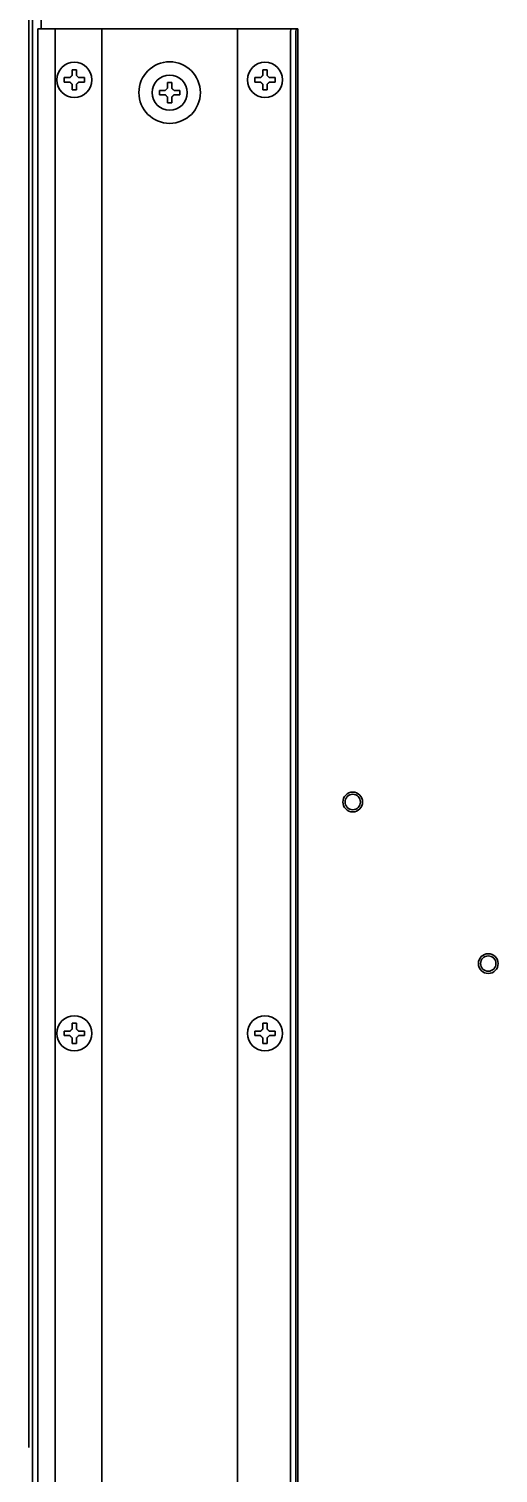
# Model space of a CAD drawing. Header units: inches. Extents: x 90 to 4161, y -506 to 3104.
# Drawn here: x 2250.1 to 2356.9, y 2512.8 to 2841.5 of the extents above; entities that cross this region are included whole.
import ezdxf

# ---------------------------------------------------------------- set-up
doc = ezdxf.new("R2010")
doc.units = ezdxf.units.IN
doc.layers.add('1', color=7, linetype='Continuous', true_color=0xffffff)

msp = doc.modelspace()

# ---------------------------------------------------------------- linework, layer by layer
at = {"layer": '1', "color": 7, "linetype": 'Continuous', "lineweight": 35}
for p, q in [((2250.09, 2932.7), (2250.09, 2518.67)), ((2250.89, 2292.9), (2250.89, 2932.75)), ((2252.89, 2929), (2252.89, 2841.49)), ((2252.12, 2841.5), (2252.33, 2841.5)), ((2252.12, 2841.5), (2252.12, 2384.3)), ((2252.33, 2841.5), (2255.87, 2841.5)), ((2255.87, 2841.5), (2256.06, 2841.5)), ((2256.06, 2841.5), (2265.69, 2841.5)), ((2256.06, 2384.3), (2256.06, 2841.5)), ((2265.69, 2841.5), (2266.69, 2841.5)), ((2266.69, 2841.5), (2268.89, 2841.5)), ((2266.69, 2841.5), (2266.69, 2384.3)), ((2268.89, 2841.5), (2295.39, 2841.5)), ((2295.39, 2841.5), (2297.59, 2841.5)), ((2297.59, 2841.5), (2298.59, 2841.5)), ((2297.59, 2841.5), (2297.59, 2384.3)), ((2298.59, 2841.5), (2309.12, 2841.5)), ((2309.12, 2841.5), (2309.8, 2841.5)), ((2309.8, 2841.5), (2311, 2841.5)), ((2311.31, 2841.5), (2311, 2841.5)), ((2311.31, 2841.5), (2311.32, 2841.5)), ((2311.32, 2384.3), (2311.32, 2841.5)), ((2309.66, 2386.3), (2309.66, 2839.5)), ((2310.86, 2386.3), (2310.86, 2839.5)), ((2258.13, 2829.9), (2258.13, 2830.4)), ((2258.13, 2829.4), (2258.13, 2829.9)), ((2262.73, 2830.4), (2262.73, 2829.9)), ((2262.73, 2829.9), (2262.73, 2829.4)), ((2301.55, 2829.9), (2301.55, 2830.4)), ((2301.55, 2829.4), (2301.55, 2829.9)), ((2306.15, 2830.4), (2306.15, 2829.9)), ((2306.15, 2829.9), (2306.15, 2829.4)), ((2279.84, 2827), (2279.84, 2827.5)), ((2279.84, 2826.5), (2279.84, 2827)), ((2284.44, 2827.5), (2284.44, 2827)), ((2284.44, 2827), (2284.44, 2826.5)), ((2258.13, 2612.9), (2258.13, 2613.4)), ((2258.13, 2612.4), (2258.13, 2612.9)), ((2262.73, 2613.4), (2262.73, 2612.9)), ((2262.73, 2612.9), (2262.73, 2612.4)), ((2301.55, 2612.9), (2301.55, 2613.4)), ((2301.55, 2612.4), (2301.55, 2612.9)), ((2306.15, 2613.4), (2306.15, 2612.9)), ((2306.15, 2612.9), (2306.15, 2612.4))]:
    msp.add_line(p, q, dxfattribs=at)
for centre, radius in [((2260.43, 2829.9), 4), ((2282.14, 2827), 7), ((2303.85, 2829.9), 4), ((2282.14, 2827), 4), ((2323.84, 2665.56), 2.25), ((2323.84, 2665.56), 1.75), ((2354.7, 2628.79), 2.25), ((2354.7, 2628.79), 1.75), ((2260.43, 2612.9), 4), ((2303.85, 2612.9), 4)]:
    msp.add_circle(centre, radius, dxfattribs=at)
for centre, major_axis, start_param, end_param in [((2309.8, 2839.5), (0, -2), 3.141593, 4.712389), ((2311, 2839.5), (0, 2), 0, 1.570796)]:
    msp.add_ellipse(centre, major_axis=major_axis, ratio=0.069756, start_param=start_param, end_param=end_param, dxfattribs=at)
for points in [[(2258.13, 2830.4), (2258.33, 2830.4), (2258.54, 2830.4), (2258.87, 2830.4), (2258.98, 2830.4), (2259.2, 2830.4), (2259.31, 2830.4), (2259.43, 2830.4)], [(2260.93, 2832.2), (2260.93, 2831.99), (2260.93, 2831.78), (2260.93, 2831.46), (2260.93, 2831.35), (2260.93, 2831.13), (2260.93, 2831.01), (2260.93, 2830.9)], [(2301.55, 2830.4), (2301.76, 2830.4), (2301.97, 2830.4), (2302.29, 2830.4), (2302.4, 2830.4), (2302.62, 2830.4), (2302.74, 2830.4), (2302.85, 2830.4)], [(2304.35, 2832.2), (2304.35, 2831.99), (2304.35, 2831.78), (2304.35, 2831.46), (2304.35, 2831.35), (2304.35, 2831.13), (2304.35, 2831.01), (2304.35, 2830.9)], [(2259.93, 2827.6), (2259.93, 2827.8), (2259.93, 2828.01), (2259.93, 2828.33), (2259.93, 2828.44), (2259.93, 2828.67), (2259.93, 2828.78), (2259.93, 2828.9)], [(2262.73, 2829.4), (2262.53, 2829.4), (2262.32, 2829.4), (2261.99, 2829.4), (2261.88, 2829.4), (2261.66, 2829.4), (2261.54, 2829.4), (2261.43, 2829.4)], [(2279.84, 2827.5), (2280.04, 2827.5), (2280.25, 2827.5), (2280.58, 2827.5), (2280.69, 2827.5), (2280.91, 2827.5), (2281.03, 2827.5), (2281.14, 2827.5)], [(2282.64, 2829.3), (2282.64, 2829.09), (2282.64, 2828.88), (2282.64, 2828.56), (2282.64, 2828.45), (2282.64, 2828.23), (2282.64, 2828.11), (2282.64, 2828)], [(2284.44, 2826.5), (2284.24, 2826.5), (2284.03, 2826.5), (2283.7, 2826.5), (2283.59, 2826.5), (2283.37, 2826.5), (2283.26, 2826.5), (2283.14, 2826.5)], [(2303.35, 2827.6), (2303.35, 2827.8), (2303.35, 2828.01), (2303.35, 2828.33), (2303.35, 2828.44), (2303.35, 2828.67), (2303.35, 2828.78), (2303.35, 2828.9)], [(2306.15, 2829.4), (2305.95, 2829.4), (2305.74, 2829.4), (2305.42, 2829.4), (2305.31, 2829.4), (2305.08, 2829.4), (2304.97, 2829.4), (2304.85, 2829.4)], [(2281.64, 2824.7), (2281.64, 2824.9), (2281.64, 2825.11), (2281.64, 2825.43), (2281.64, 2825.54), (2281.64, 2825.77), (2281.64, 2825.88), (2281.64, 2826)], [(2258.13, 2613.4), (2258.33, 2613.4), (2258.54, 2613.4), (2258.87, 2613.4), (2258.98, 2613.4), (2259.2, 2613.4), (2259.31, 2613.4), (2259.43, 2613.4)], [(2260.93, 2615.2), (2260.93, 2614.99), (2260.93, 2614.78), (2260.93, 2614.46), (2260.93, 2614.35), (2260.93, 2614.13), (2260.93, 2614.01), (2260.93, 2613.9)], [(2301.55, 2613.4), (2301.76, 2613.4), (2301.97, 2613.4), (2302.29, 2613.4), (2302.4, 2613.4), (2302.62, 2613.4), (2302.74, 2613.4), (2302.85, 2613.4)], [(2304.35, 2615.2), (2304.35, 2614.99), (2304.35, 2614.78), (2304.35, 2614.46), (2304.35, 2614.35), (2304.35, 2614.13), (2304.35, 2614.01), (2304.35, 2613.9)], [(2259.93, 2610.6), (2259.93, 2610.8), (2259.93, 2611.01), (2259.93, 2611.33), (2259.93, 2611.44), (2259.93, 2611.67), (2259.93, 2611.78), (2259.93, 2611.9)], [(2262.73, 2612.4), (2262.53, 2612.4), (2262.32, 2612.4), (2261.99, 2612.4), (2261.88, 2612.4), (2261.66, 2612.4), (2261.54, 2612.4), (2261.43, 2612.4)], [(2303.35, 2610.6), (2303.35, 2610.8), (2303.35, 2611.01), (2303.35, 2611.33), (2303.35, 2611.44), (2303.35, 2611.67), (2303.35, 2611.78), (2303.35, 2611.9)], [(2306.15, 2612.4), (2305.95, 2612.4), (2305.74, 2612.4), (2305.42, 2612.4), (2305.31, 2612.4), (2305.08, 2612.4), (2304.97, 2612.4), (2304.85, 2612.4)]]:
    msp.add_open_spline(points, degree=3, knots=[0, 0, 0, 0, 0.5, 0.5, 0.75, 0.75, 1, 1, 1, 1], dxfattribs=at)
for points in [[(2259.43, 2830.4), (2259.45, 2830.42), (2259.5, 2830.47), (2259.57, 2830.54), (2259.64, 2830.61), (2259.71, 2830.68), (2259.79, 2830.75), (2259.86, 2830.83), (2259.9, 2830.87), (2259.93, 2830.9)], [(2259.93, 2830.9), (2259.93, 2830.95), (2259.93, 2831.06), (2259.93, 2831.22), (2259.93, 2831.38), (2259.93, 2831.54), (2259.93, 2831.69), (2259.93, 2831.84), (2259.93, 2832.01), (2259.93, 2832.13), (2259.93, 2832.2)], [(2259.93, 2832.2), (2260.1, 2832.2), (2260.43, 2832.2), (2260.76, 2832.2), (2260.93, 2832.2)], [(2260.93, 2830.9), (2260.95, 2830.87), (2261.01, 2830.82), (2261.08, 2830.75), (2261.15, 2830.67), (2261.22, 2830.6), (2261.29, 2830.54), (2261.36, 2830.47), (2261.41, 2830.42), (2261.43, 2830.4)], [(2261.43, 2830.4), (2261.48, 2830.4), (2261.59, 2830.4), (2261.75, 2830.4), (2261.91, 2830.4), (2262.07, 2830.4), (2262.22, 2830.4), (2262.38, 2830.4), (2262.54, 2830.4), (2262.66, 2830.4), (2262.73, 2830.4)], [(2302.85, 2830.4), (2302.88, 2830.42), (2302.92, 2830.47), (2303, 2830.54), (2303.07, 2830.61), (2303.14, 2830.68), (2303.21, 2830.75), (2303.28, 2830.83), (2303.33, 2830.87), (2303.35, 2830.9)], [(2303.35, 2830.9), (2303.35, 2830.95), (2303.35, 2831.06), (2303.35, 2831.22), (2303.35, 2831.38), (2303.35, 2831.54), (2303.35, 2831.69), (2303.35, 2831.84), (2303.35, 2832.01), (2303.35, 2832.13), (2303.35, 2832.2)], [(2303.35, 2832.2), (2303.52, 2832.2), (2303.85, 2832.2), (2304.19, 2832.2), (2304.35, 2832.2)], [(2304.35, 2830.9), (2304.38, 2830.87), (2304.43, 2830.82), (2304.5, 2830.75), (2304.58, 2830.67), (2304.65, 2830.6), (2304.72, 2830.54), (2304.78, 2830.47), (2304.83, 2830.42), (2304.85, 2830.4)], [(2304.85, 2830.4), (2304.91, 2830.4), (2305.02, 2830.4), (2305.18, 2830.4), (2305.34, 2830.4), (2305.49, 2830.4), (2305.64, 2830.4), (2305.8, 2830.4), (2305.97, 2830.4), (2306.09, 2830.4), (2306.15, 2830.4)], [(2259.43, 2829.4), (2259.37, 2829.4), (2259.27, 2829.4), (2259.1, 2829.4), (2258.95, 2829.4), (2258.79, 2829.4), (2258.64, 2829.4), (2258.48, 2829.4), (2258.32, 2829.4), (2258.19, 2829.4), (2258.13, 2829.4)], [(2259.93, 2828.9), (2259.9, 2828.92), (2259.85, 2828.97), (2259.78, 2829.05), (2259.71, 2829.12), (2259.64, 2829.19), (2259.57, 2829.26), (2259.5, 2829.33), (2259.45, 2829.37), (2259.43, 2829.4)], [(2260.93, 2827.6), (2260.76, 2827.6), (2260.43, 2827.6), (2260.1, 2827.6), (2259.93, 2827.6)], [(2261.43, 2829.4), (2261.4, 2829.37), (2261.36, 2829.33), (2261.29, 2829.25), (2261.21, 2829.18), (2261.14, 2829.11), (2261.07, 2829.04), (2261, 2828.97), (2260.95, 2828.92), (2260.93, 2828.9)], [(2260.93, 2828.9), (2260.93, 2828.84), (2260.93, 2828.73), (2260.93, 2828.57), (2260.93, 2828.41), (2260.93, 2828.26), (2260.93, 2828.11), (2260.93, 2827.95), (2260.93, 2827.78), (2260.93, 2827.66), (2260.93, 2827.6)], [(2281.14, 2826.5), (2281.09, 2826.5), (2280.98, 2826.5), (2280.82, 2826.5), (2280.66, 2826.5), (2280.5, 2826.5), (2280.35, 2826.5), (2280.19, 2826.5), (2280.03, 2826.5), (2279.9, 2826.5), (2279.84, 2826.5)], [(2281.14, 2827.5), (2281.16, 2827.52), (2281.21, 2827.57), (2281.28, 2827.64), (2281.36, 2827.71), (2281.43, 2827.78), (2281.5, 2827.85), (2281.57, 2827.93), (2281.62, 2827.97), (2281.64, 2828)], [(2281.64, 2826), (2281.61, 2826.02), (2281.56, 2826.07), (2281.49, 2826.15), (2281.42, 2826.22), (2281.35, 2826.29), (2281.28, 2826.36), (2281.21, 2826.43), (2281.16, 2826.47), (2281.14, 2826.5)], [(2281.64, 2828), (2281.64, 2828.05), (2281.64, 2828.16), (2281.64, 2828.32), (2281.64, 2828.48), (2281.64, 2828.64), (2281.64, 2828.79), (2281.64, 2828.94), (2281.64, 2829.11), (2281.64, 2829.23), (2281.64, 2829.3)], [(2281.64, 2829.3), (2281.81, 2829.3), (2282.14, 2829.3), (2282.47, 2829.3), (2282.64, 2829.3)], [(2282.64, 2828), (2282.67, 2827.97), (2282.72, 2827.92), (2282.79, 2827.85), (2282.86, 2827.77), (2282.93, 2827.7), (2283, 2827.64), (2283.07, 2827.57), (2283.12, 2827.52), (2283.14, 2827.5)], [(2283.14, 2826.5), (2283.12, 2826.47), (2283.07, 2826.43), (2283, 2826.35), (2282.93, 2826.28), (2282.86, 2826.21), (2282.78, 2826.14), (2282.71, 2826.07), (2282.66, 2826.02), (2282.64, 2826)], [(2283.14, 2827.5), (2283.2, 2827.5), (2283.3, 2827.5), (2283.46, 2827.5), (2283.62, 2827.5), (2283.78, 2827.5), (2283.93, 2827.5), (2284.09, 2827.5), (2284.25, 2827.5), (2284.38, 2827.5), (2284.44, 2827.5)], [(2302.85, 2829.4), (2302.8, 2829.4), (2302.69, 2829.4), (2302.53, 2829.4), (2302.37, 2829.4), (2302.22, 2829.4), (2302.06, 2829.4), (2301.91, 2829.4), (2301.74, 2829.4), (2301.62, 2829.4), (2301.55, 2829.4)], [(2303.35, 2828.9), (2303.33, 2828.92), (2303.28, 2828.97), (2303.2, 2829.05), (2303.13, 2829.12), (2303.06, 2829.19), (2302.99, 2829.26), (2302.92, 2829.33), (2302.88, 2829.37), (2302.85, 2829.4)], [(2304.35, 2827.6), (2304.19, 2827.6), (2303.85, 2827.6), (2303.52, 2827.6), (2303.35, 2827.6)], [(2304.85, 2829.4), (2304.83, 2829.37), (2304.78, 2829.33), (2304.71, 2829.25), (2304.64, 2829.18), (2304.57, 2829.11), (2304.5, 2829.04), (2304.42, 2828.97), (2304.38, 2828.92), (2304.35, 2828.9)], [(2304.35, 2828.9), (2304.35, 2828.84), (2304.35, 2828.73), (2304.35, 2828.57), (2304.35, 2828.41), (2304.35, 2828.26), (2304.35, 2828.11), (2304.35, 2827.95), (2304.35, 2827.78), (2304.35, 2827.66), (2304.35, 2827.6)], [(2282.64, 2824.7), (2282.47, 2824.7), (2282.14, 2824.7), (2281.81, 2824.7), (2281.64, 2824.7)], [(2282.64, 2826), (2282.64, 2825.94), (2282.64, 2825.83), (2282.64, 2825.67), (2282.64, 2825.51), (2282.64, 2825.36), (2282.64, 2825.21), (2282.64, 2825.05), (2282.64, 2824.88), (2282.64, 2824.76), (2282.64, 2824.7)], [(2259.43, 2613.4), (2259.45, 2613.42), (2259.5, 2613.47), (2259.57, 2613.54), (2259.64, 2613.61), (2259.71, 2613.68), (2259.79, 2613.75), (2259.86, 2613.83), (2259.9, 2613.87), (2259.93, 2613.9)], [(2259.93, 2613.9), (2259.93, 2613.95), (2259.93, 2614.06), (2259.93, 2614.22), (2259.93, 2614.38), (2259.93, 2614.54), (2259.93, 2614.69), (2259.93, 2614.84), (2259.93, 2615.01), (2259.93, 2615.13), (2259.93, 2615.2)], [(2259.93, 2615.2), (2260.1, 2615.2), (2260.43, 2615.2), (2260.76, 2615.2), (2260.93, 2615.2)], [(2260.93, 2613.9), (2260.95, 2613.87), (2261.01, 2613.82), (2261.08, 2613.75), (2261.15, 2613.67), (2261.22, 2613.6), (2261.29, 2613.54), (2261.36, 2613.47), (2261.41, 2613.42), (2261.43, 2613.4)], [(2261.43, 2613.4), (2261.48, 2613.4), (2261.59, 2613.4), (2261.75, 2613.4), (2261.91, 2613.4), (2262.07, 2613.4), (2262.22, 2613.4), (2262.38, 2613.4), (2262.54, 2613.4), (2262.66, 2613.4), (2262.73, 2613.4)], [(2302.85, 2613.4), (2302.88, 2613.42), (2302.92, 2613.47), (2303, 2613.54), (2303.07, 2613.61), (2303.14, 2613.68), (2303.21, 2613.75), (2303.28, 2613.83), (2303.33, 2613.87), (2303.35, 2613.9)], [(2303.35, 2613.9), (2303.35, 2613.95), (2303.35, 2614.06), (2303.35, 2614.22), (2303.35, 2614.38), (2303.35, 2614.54), (2303.35, 2614.69), (2303.35, 2614.84), (2303.35, 2615.01), (2303.35, 2615.13), (2303.35, 2615.2)], [(2303.35, 2615.2), (2303.52, 2615.2), (2303.85, 2615.2), (2304.19, 2615.2), (2304.35, 2615.2)], [(2304.35, 2613.9), (2304.38, 2613.87), (2304.43, 2613.82), (2304.5, 2613.75), (2304.58, 2613.67), (2304.65, 2613.6), (2304.72, 2613.54), (2304.78, 2613.47), (2304.83, 2613.42), (2304.85, 2613.4)], [(2304.85, 2613.4), (2304.91, 2613.4), (2305.02, 2613.4), (2305.18, 2613.4), (2305.34, 2613.4), (2305.49, 2613.4), (2305.64, 2613.4), (2305.8, 2613.4), (2305.97, 2613.4), (2306.09, 2613.4), (2306.15, 2613.4)], [(2259.43, 2612.4), (2259.37, 2612.4), (2259.27, 2612.4), (2259.1, 2612.4), (2258.95, 2612.4), (2258.79, 2612.4), (2258.64, 2612.4), (2258.48, 2612.4), (2258.32, 2612.4), (2258.19, 2612.4), (2258.13, 2612.4)], [(2259.93, 2611.9), (2259.9, 2611.92), (2259.85, 2611.97), (2259.78, 2612.05), (2259.71, 2612.12), (2259.64, 2612.19), (2259.57, 2612.26), (2259.5, 2612.33), (2259.45, 2612.37), (2259.43, 2612.4)], [(2260.93, 2610.6), (2260.76, 2610.6), (2260.43, 2610.6), (2260.1, 2610.6), (2259.93, 2610.6)], [(2261.43, 2612.4), (2261.4, 2612.37), (2261.36, 2612.33), (2261.29, 2612.25), (2261.21, 2612.18), (2261.14, 2612.11), (2261.07, 2612.04), (2261, 2611.97), (2260.95, 2611.92), (2260.93, 2611.9)], [(2260.93, 2611.9), (2260.93, 2611.84), (2260.93, 2611.73), (2260.93, 2611.57), (2260.93, 2611.41), (2260.93, 2611.26), (2260.93, 2611.11), (2260.93, 2610.95), (2260.93, 2610.78), (2260.93, 2610.66), (2260.93, 2610.6)], [(2302.85, 2612.4), (2302.8, 2612.4), (2302.69, 2612.4), (2302.53, 2612.4), (2302.37, 2612.4), (2302.22, 2612.4), (2302.06, 2612.4), (2301.91, 2612.4), (2301.74, 2612.4), (2301.62, 2612.4), (2301.55, 2612.4)], [(2303.35, 2611.9), (2303.33, 2611.92), (2303.28, 2611.97), (2303.2, 2612.05), (2303.13, 2612.12), (2303.06, 2612.19), (2302.99, 2612.26), (2302.92, 2612.33), (2302.88, 2612.37), (2302.85, 2612.4)], [(2304.35, 2610.6), (2304.19, 2610.6), (2303.85, 2610.6), (2303.52, 2610.6), (2303.35, 2610.6)], [(2304.85, 2612.4), (2304.83, 2612.37), (2304.78, 2612.33), (2304.71, 2612.25), (2304.64, 2612.18), (2304.57, 2612.11), (2304.5, 2612.04), (2304.42, 2611.97), (2304.38, 2611.92), (2304.35, 2611.9)], [(2304.35, 2611.9), (2304.35, 2611.84), (2304.35, 2611.73), (2304.35, 2611.57), (2304.35, 2611.41), (2304.35, 2611.26), (2304.35, 2611.11), (2304.35, 2610.95), (2304.35, 2610.78), (2304.35, 2610.66), (2304.35, 2610.6)]]:
    msp.add_open_spline(points, degree=3, dxfattribs=at)

doc.saveas('drawing.dxf')
